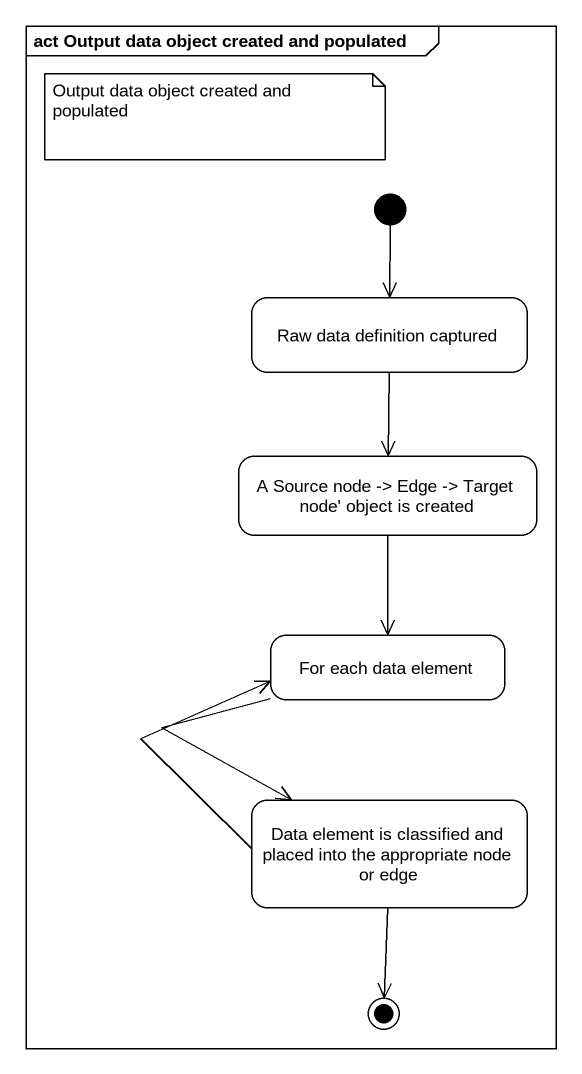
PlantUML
@startuml
mainframe act Output data object created and populated
hide empty description
state "Raw data definition captured" as Raw_data_definition_captured
state "A Source node -> Edge -> Target node' object is created" as A_Source_node_Edge_Target
state "For each data element" as For_each_data_element
state "Data element is classified and placed into the appropriate node or edge" as Data_element_is_classified
[*] --> Raw_data_definition_captured
Raw_data_definition_captured --> A_Source_node_Edge_Target
A_Source_node_Edge_Target --> For_each_data_element
For_each_data_element --> Data_element_is_classified
Data_element_is_classified -up-> For_each_data_element
Data_element_is_classified --> [*]
note as N1
  Output data object created and populated
end note
@enduml
